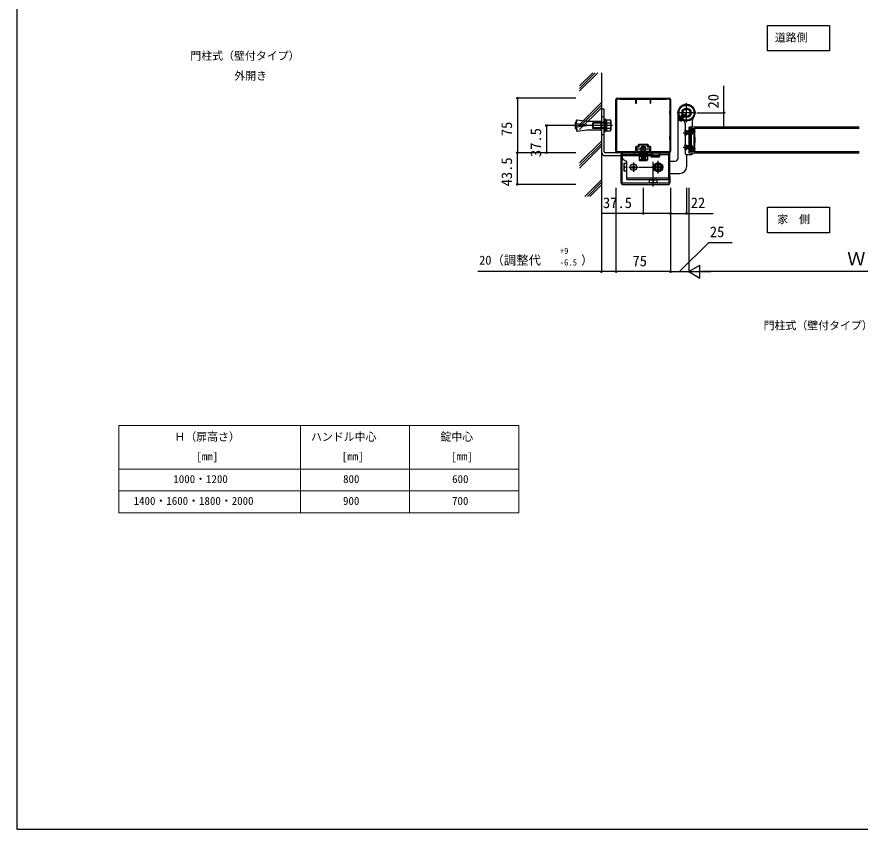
# Model space of a CAD drawing. Units: millimetres, scale not verified. Extents: x -875 to 875, y -1304 to 1298.
# Drawn here: x -875 to 284, y -1304 to -188 of the extents above; entities that cross this region are included whole.
import ezdxf
from ezdxf.enums import TextEntityAlignment as Align

# ---------------------------------------------------------------- set-up
doc = ezdxf.new("R2010")
doc.units = ezdxf.units.MM
doc.header["$LTSCALE"] = 6
doc.layers.add('0-1_TABLE1', color=7, linetype='Continuous', lineweight=18)
for name, color, linetype in [('0-2_USER1', 3, 'Continuous'), ('0-3_YKK_11', 7, 'Continuous'), ('0-4_YKK_11E', 7, 'Continuous'), ('0-6_YKK_13', 4, 'Continuous'), ('0-8_YKK_D', 6, 'Continuous'), ('0-9_YKK_ZWAK', 7, 'Continuous'), ('0-A_YSS_K', 3, 'Continuous')]:
    doc.layers.add(name, color=color, linetype=linetype)
doc.styles.add('ＭＳ ゴシック', font='')
doc.styles.get('ＭＳ ゴシック').set_extended_font_data('MS Gothic')

msp = doc.modelspace()

# ---------------------------------------------------------------- linework, layer by layer
at = {"layer": '0-1_TABLE1'}
for p, q in [((-735, -749.4), (-185, -749.4)), ((-735, -749.4), (-735, -869.4)), ((-485, -749.4), (-485, -869.4)), ((-335, -749.4), (-335, -869.4)), ((-185, -749.4), (-185, -869.4)), ((-735, -809.4), (-185, -809.4)), ((-735, -839.4), (-185, -839.4)), ((-735, -869.4), (-185, -869.4))]:
    msp.add_line(p, q, dxfattribs=at)
at = {"layer": '0-2_USER1'}
for points in [[(242.165, -199.4), (242.165, -234.4), (157.165, -234.4), (157.165, -199.4)], [(242.165, -449.4), (242.165, -484.4), (157.165, -484.4), (157.165, -449.4)]]:
    msp.add_lwpolyline(points, close=True, dxfattribs=at)
at = {"layer": '0-3_YKK_11'}
for p, q in [((-51.358, -372.4), (-51.358, -301.4)), ((-49.358, -299.4), (21.642, -299.4)), ((23.642, -301.4), (23.642, -372.4)), ((-24.458, -366.8), (-24.458, -372.1)), ((-7.758, -363.1), (-19.958, -363.1)), ((-3.258, -372.1), (-3.258, -366.8))]:
    msp.add_line(p, q, dxfattribs=at)
for points in [[(-49.258, -300.5), (-45.558, -300.5), (-45.358, -300.7), (-24.458, -300.7), (-24.458, -305.8)], [(-23.258, -305.8), (-23.258, -300.7), (-4.458, -300.7), (-4.458, -305.8)], [(-3.258, -305.8), (-3.258, -300.7), (17.642, -300.7), (17.842, -300.5), (21.542, -300.5)], [(-50.258, -372.3), (-50.258, -356.6), (-50.058, -356.4), (-50.058, -352.4), (-50.258, -352.2), (-50.258, -321.6), (-50.058, -321.4), (-50.058, -317.4), (-50.258, -317.2), (-50.258, -301.5)], [(22.542, -301.5), (22.542, -317.2), (22.342, -317.4), (22.342, -321.4), (22.542, -321.6)], [(22.542, -321.6), (22.542, -352.2), (22.342, -352.4), (22.342, -356.4), (22.542, -356.6), (22.542, -372.3)], [(21.642, -374.4), (-8.858, -374.4), (-8.858, -372.4), (-4.358, -372.4), (-4.358, -366.9), (-7.858, -366.9), (-7.858, -364.2), (-19.858, -364.2), (-19.858, -366.9), (-23.358, -366.9), (-23.358, -372.4), (-18.858, -372.4), (-18.858, -374.4), (-49.358, -374.4)], [(-20.958, -364.1), (-20.958, -365.8), (-23.458, -365.8)], [(-4.258, -365.8), (-6.758, -365.8), (-6.758, -364.1)], [(-25.458, -373.1), (-45.358, -373.1), (-45.558, -373.3), (-49.258, -373.3)], [(21.542, -373.3), (17.842, -373.3), (17.642, -373.1), (-2.258, -373.1)]]:
    msp.add_lwpolyline(points, dxfattribs=at)
for centre, radius, start, end in [((-49.358, -301.4), 2, 90.00001, 179.99999), ((-49.258, -301.5), 1, 90.00001, 179.99999), ((21.542, -301.5), 1, 0.00001, 89.99999), ((21.642, -301.4), 2, 0.00001, 89.99999), ((-23.858, -305.8), 0.6, 179.99999, 0.00001), ((-3.858, -305.8), 0.6, 179.99999, 0.00001), ((-23.458, -366.8), 1, 90.00001, 179.99999), ((-19.958, -364.1), 1, 90.00001, 179.99999), ((-7.758, -364.1), 1, 0.00001, 89.99999), ((-4.258, -366.8), 1, 0.00001, 89.99999), ((-49.358, -372.4), 2, 180.00001, 269.99999), ((-49.258, -372.3), 1, 180.00001, 269.99999), ((-25.458, -372.1), 1, 270.00001, 359.99999), ((-2.258, -372.1), 1, 180.00001, 269.99999), ((21.542, -372.3), 1, 270.00001, 359.99999), ((21.642, -372.4), 2, 270.00001, 359.99999)]:
    msp.add_arc(centre, radius, start, end, dxfattribs=at)
at = {"layer": '0-4_YKK_11E'}
for p, q in [((282.821, -339.4), (49.642, -339.4)), ((48.642, -369.7), (48.642, -373.4)), ((49.642, -374.4), (282.821, -374.4))]:
    msp.add_line(p, q, dxfattribs=at)
for points in [[(48.642, -340.4), (48.642, -344.1), (48.942, -344.4)], [(48.942, -344.4), (50.342, -344.4), (50.642, -344.1)], [(50.642, -344.1), (50.642, -341.2), (50.942, -340.9)], [(50.942, -340.9), (55.342, -340.9), (55.642, -341.2)], [(55.642, -341.2), (55.642, -356.442), (55.762, -356.625), (55.762, -357.175), (55.642, -357.358)], [(282.821, -373.2), (56.842, -373.2), (56.842, -369.4), (57.642, -369.4), (57.642, -368.4), (56.842, -368.4), (56.842, -361.286), (57.642, -359.9), (57.642, -353.9), (56.842, -352.514), (56.842, -345.4), (57.642, -345.4), (57.642, -344.4), (56.842, -344.4), (56.842, -340.6), (282.821, -340.6)], [(55.642, -357.358), (55.642, -372.6), (55.342, -372.9)], [(50.342, -369.4), (48.942, -369.4), (48.642, -369.7)], [(50.642, -372.6), (50.642, -369.7), (50.342, -369.4)], [(55.342, -372.9), (50.942, -372.9), (50.642, -372.6)]]:
    msp.add_lwpolyline(points, dxfattribs=at)
for centre, start, end in [((49.642, -340.4), 90, 180), ((49.642, -373.4), 180, 270)]:
    msp.add_arc(centre, 1, start, end, dxfattribs=at)
at = {"layer": '0-6_YKK_13'}
for p, q in [((45.642, -332.4), (45.642, -306.4)), ((-71.358, -314.4), (-71.358, -373.4)), ((-71.358, -324.4), (-67.358, -324.4)), ((58.642, -319.4), (32.642, -319.4)), ((34.093, -330.948), (44.147, -320.895)), ((34.142, -326.846), (34.142, -319.4)), ((34.142, -326.846), (34.142, -319.4)), ((36.927, -325.286), (40.338, -321.875)), ((40.803, -322.34), (37.323, -325.819)), ((42.702, -324.239), (39.222, -327.719)), ((40.338, -321.875), (43.167, -324.703)), ((-106.858, -332.9), (-106.358, -332.4)), ((-106.858, -340.9), (-106.858, -332.9)), ((-106.358, -341.4), (-106.358, -332.4)), ((-106.358, -332.4), (-105.988, -332.445)), ((-106.249, -334.592), (-105.649, -329.649)), ((-91.358, -336.4), (-106.249, -334.592)), ((-105.753, -334.652), (-105.092, -329.213)), ((-105.649, -329.649), (-105.092, -329.213)), ((-105.09, -329.192), (-91.026, -330.9)), ((-91.026, -330.9), (-71.858, -330.9)), ((-67.358, -333.58), (-83.238, -333.58)), ((-82.558, -332.9), (-82.558, -340.9)), ((-71.858, -342.9), (-71.858, -330.9)), ((-71.358, -331.4), (-71.858, -330.9)), ((-71.358, -331.4), (-71.358, -342.4)), ((-63.758, -329.65), (-65.758, -329.65)), ((-63.758, -333.147), (-58.839, -333.147)), ((-58.258, -330.4), (-58.839, -329.394)), ((-58.258, -330.4), (-58.258, -343.4)), ((34.142, -381.9), (34.142, -327.084)), ((34.142, -381.9), (34.142, -327.084)), ((37.323, -325.819), (36.56, -326.582)), ((39.222, -327.719), (38.459, -328.481)), ((43.167, -324.703), (39.755, -328.115)), ((43.642, -334.342), (43.642, -374.9)), ((53.642, -338.6), (53.642, -329.561)), ((-56.258, -336.9), (-108.666, -336.9)), ((-106.358, -341.4), (-106.858, -340.9)), ((-106.358, -341.4), (-105.988, -341.355)), ((-91.358, -337.4), (-106.249, -339.208)), ((-106.249, -339.208), (-105.649, -344.151)), ((-105.753, -339.148), (-105.092, -344.587)), ((-105.649, -344.151), (-105.092, -344.587)), ((-91.358, -336.4), (-91.358, -337.4)), ((-67.358, -340.22), (-83.238, -340.22)), ((-71.358, -342.4), (-71.858, -342.9)), ((-67.358, -336.9), (-71.358, -336.9)), ((-63.758, -340.653), (-58.839, -340.653)), ((-63.758, -344.406), (-58.839, -344.406)), ((-58.258, -343.4), (-58.839, -344.406)), ((41.178, -346.9), (54.806, -346.9)), ((43.642, -350.9), (43.642, -342.9)), ((43.642, -344.65), (45.877, -345.755)), ((46.192, -344.9), (44.192, -342.9)), ((45.877, -345.755), (46.486, -346.9)), ((45.877, -348.045), (46.486, -346.9)), ((48.642, -344.9), (46.192, -344.9)), ((46.192, -348.9), (46.192, -344.9)), ((48.642, -345.3), (46.192, -345.3)), ((48.642, -339.4), (48.642, -374.4)), ((48.642, -344.9), (50.642, -344.9)), ((48.642, -345.3), (50.642, -345.3)), ((48.942, -339.1), (53.142, -339.1)), ((52.642, -344.9), (50.642, -344.9)), ((52.642, -345.3), (50.642, -345.3)), ((52.642, -372.4), (52.642, -341.4)), ((52.642, -344.9), (53.642, -344.9)), ((52.642, -345.3), (53.642, -345.3)), ((53.856, -345.686), (52.642, -346.9)), ((53.642, -348.9), (53.642, -344.9)), ((54.442, -344.272), (54.442, -341.4)), ((-71.358, -349.4), (-67.358, -349.4)), ((43.642, -349.15), (45.877, -348.045)), ((46.192, -348.9), (44.192, -350.9)), ((48.642, -348.5), (46.192, -348.5)), ((48.642, -348.9), (46.192, -348.9)), ((48.642, -348.5), (50.642, -348.5)), ((48.642, -348.9), (50.642, -348.9)), ((52.642, -348.5), (50.642, -348.5)), ((52.642, -348.9), (50.642, -348.9)), ((52.642, -348.5), (53.642, -348.5)), ((52.642, -348.9), (53.642, -348.9)), ((-16.858, -366.7), (-10.858, -366.7)), ((-16.318, -375), (-16.318, -366.16)), ((-13.858, -385.212), (-13.858, -364.267)), ((-11.398, -375), (-11.398, -366.16)), ((41.178, -366.9), (54.806, -366.9)), ((43.642, -370.9), (43.642, -362.9)), ((43.642, -364.65), (45.877, -365.755)), ((43.642, -369.15), (45.877, -368.045)), ((46.192, -364.9), (44.192, -362.9)), ((46.192, -368.9), (44.192, -370.9)), ((45.877, -365.755), (46.486, -366.9)), ((45.877, -368.045), (46.486, -366.9)), ((48.642, -364.9), (46.192, -364.9)), ((46.192, -368.9), (46.192, -364.9)), ((48.642, -365.3), (46.192, -365.3)), ((48.642, -368.5), (46.192, -368.5)), ((48.642, -368.9), (46.192, -368.9)), ((48.642, -364.9), (50.642, -364.9)), ((48.642, -365.3), (50.642, -365.3)), ((48.642, -368.5), (50.642, -368.5)), ((48.642, -368.9), (50.642, -368.9)), ((52.642, -364.9), (50.642, -364.9)), ((52.642, -365.3), (50.642, -365.3)), ((52.642, -368.5), (50.642, -368.5)), ((52.642, -368.9), (50.642, -368.9)), ((52.642, -364.9), (53.642, -364.9)), ((52.642, -365.3), (53.642, -365.3)), ((53.856, -368.114), (52.642, -366.9)), ((52.642, -368.5), (53.642, -368.5)), ((52.642, -368.9), (53.642, -368.9)), ((53.642, -368.9), (53.642, -364.9)), ((54.442, -369.528), (54.442, -372.4)), ((-44.358, -374.4), (-42.858, -374.4)), ((-44.358, -415.9), (-44.358, -374.4)), ((-42.858, -415.9), (-42.858, -374.4)), ((-42.358, -381.781), (-42.358, -374.4)), ((-42.358, -376.9), (-3.358, -376.9)), ((-26.358, -374.4), (-26.358, -378.4)), ((-7.608, -376.9), (-20.108, -376.9)), ((-20.108, -378.5), (-20.108, -376.9)), ((-7.608, -378.5), (-20.108, -378.5)), ((-19.632, -381.2), (-19.632, -384.753)), ((-19.433, -378.5), (-19.433, -379.7)), ((-17.108, -374.4), (-17.108, -376.9)), ((-16.858, -375), (-10.858, -375)), ((-16.745, -379.7), (-16.745, -383.253)), ((-16.745, -381.2), (-16.745, -384.753)), ((-16.658, -375.94), (-16.318, -375)), ((-13.858, -374.4), (-13.858, -378.4)), ((-11.058, -375.94), (-11.398, -375)), ((-11.058, -375.94), (-10.858, -375)), ((-11.058, -376.9), (-11.058, -375.94)), ((-10.972, -379.7), (-10.972, -383.253)), ((-10.972, -381.2), (-10.972, -384.753)), ((-10.608, -374.4), (-10.608, -376.9)), ((-8.283, -378.5), (-8.283, -379.7)), ((-8.085, -379.7), (-8.085, -383.253)), ((-8.085, -381.2), (-8.085, -384.753)), ((-7.608, -378.5), (-7.608, -376.9)), ((-3.358, -374.4), (-3.358, -379.9)), ((-3.358, -377.4), (8.642, -377.4)), ((-3.358, -379.9), (8.642, -379.9)), ((-1.358, -374.4), (-1.358, -378.4)), ((8.642, -374.4), (8.642, -379.9)), ((8.642, -376.9), (20.642, -376.9)), ((21.142, -406.9), (21.142, -374.4)), ((22.642, -406.9), (22.642, -374.4)), ((45.642, -376.9), (52.642, -376.9)), ((46.142, -392.9), (46.142, -376.9)), ((46.142, -392.9), (46.142, -376.9)), ((48.942, -374.7), (53.142, -374.7)), ((50.642, -372.4), (54.442, -372.4)), ((53.642, -375.2), (53.642, -375.9)), ((-41.358, -383.513), (-37.358, -385.823)), ((-36.358, -411.4), (-36.358, -387.555)), ((-29.808, -394.89), (-29.808, -393.91)), ((-29.808, -393.91), (-28.828, -393.91)), ((-27.848, -391.95), (-26.868, -391.95)), ((-27.848, -391.95), (-27.848, -392.93)), ((-27.358, -387.9), (-27.358, -400.9)), ((-26.868, -391.95), (-26.868, -392.93)), ((-25.888, -393.91), (-24.908, -393.91)), ((-24.908, -394.89), (-24.908, -393.91)), ((-18.858, -383.7), (-19.632, -383.253)), ((-18.858, -385.2), (-19.632, -384.753)), ((-18.858, -383.7), (-8.858, -383.7)), ((-18.858, -385.2), (-8.858, -385.2)), ((-8.858, -383.7), (-8.085, -383.253)), ((-8.858, -385.2), (-8.085, -384.753)), ((-0.358, -420.7), (-0.358, -386.7)), ((3.492, -395), (3.492, -393.8)), ((3.492, -393.8), (4.729, -393.8)), ((3.542, -397.4), (3.542, -391.4)), ((6.042, -392.488), (6.042, -391.25)), ((6.042, -391.25), (7.242, -391.25)), ((6.642, -403.194), (6.642, -385.606)), ((7.242, -391.25), (7.242, -392.488)), ((8.554, -393.8), (9.792, -393.8)), ((9.742, -391.4), (9.742, -397.4)), ((9.792, -393.8), (9.792, -395)), ((11.642, -391.513), (11.642, -397.287)), ((20.642, -385.9), (30.142, -385.9)), ((20.642, -385.9), (30.142, -385.9)), ((-36.358, -394.4), (-39.925, -394.4)), ((-33.858, -394.4), (-20.858, -394.4)), ((-29.808, -394.89), (-28.828, -394.89)), ((-27.848, -395.87), (-27.848, -396.85)), ((-27.848, -396.85), (-26.868, -396.85)), ((-26.868, -395.87), (-26.868, -396.85)), ((-25.888, -394.89), (-24.908, -394.89)), ((-19.858, -394.4), (-0.152, -394.4)), ((0.848, -394.4), (12.436, -394.4)), ((6.642, -400.174), (1.642, -397.287)), ((4.729, -395), (3.492, -395)), ((6.042, -397.55), (6.042, -396.313)), ((7.242, -397.55), (6.042, -397.55)), ((11.642, -397.287), (6.642, -400.174)), ((7.242, -396.313), (7.242, -397.55)), ((9.792, -395), (8.554, -395)), ((20.642, -402.9), (36.142, -402.9)), ((20.642, -402.9), (36.142, -402.9)), ((20.642, -416.4), (-42.358, -416.4)), ((-36.358, -408.9), (20.642, -408.9)), ((-36.358, -411.4), (20.642, -411.4)), ((-4.358, -408.9), (-4.358, -411.4)), ((-4.258, -411.7), (-4.258, -411.4)), ((-0.358, -411.7), (-0.358, -415.267)), ((3.542, -411.7), (3.542, -411.4)), ((3.642, -408.9), (3.642, -411.4)), ((21.142, -406.9), (22.642, -406.9)), ((21.142, -406.9), (21.142, -415.9)), ((22.642, -406.9), (22.642, -415.9)), ((-42.358, -417.9), (20.642, -417.9))]:
    msp.add_line(p, q, dxfattribs=at)
for points in [[(-67.358, -373.4), (-67.358, -314.4), (-71.358, -314.4)], [(-67.358, -332.9), (-82.558, -332.9), (-83.758, -334.1), (-83.758, -339.7)], [(-65.758, -344.15), (-63.758, -344.15), (-63.758, -329.65)], [(-63.758, -344.406), (-63.758, -329.394), (-58.839, -329.394)], [(36.096, -326.118), (35.035, -325.057), (34.307, -326.318)], [(34.362, -327.71), (36.411, -327.004), (37.657, -327.385)], [(39.755, -328.115), (38.924, -328.946), (36.096, -326.118), (36.927, -325.286)], [(37.332, -330.679), (38.038, -328.63), (37.657, -327.385)], [(38.924, -328.946), (39.985, -330.007), (38.724, -330.735)], [(-105.09, -344.608), (-91.026, -342.9), (-71.858, -342.9)], [(-67.358, -340.9), (-82.558, -340.9), (-83.758, -339.7)], [(43.642, -342.9), (44.192, -342.9), (44.192, -350.9), (43.642, -350.9)], [(54.442, -341.4), (50.642, -341.4), (50.642, -372.4)], [(-16.858, -375), (-16.858, -366.7), (-15.858, -365.7), (-11.858, -365.7)], [(-10.858, -375), (-10.858, -366.7), (-11.858, -365.7)], [(43.642, -362.9), (44.192, -362.9), (44.192, -370.9), (43.642, -370.9)], [(-66.358, -378.4), (8.642, -378.4), (8.642, -374.4), (-66.358, -374.4)], [(-42.358, -381.781), (-42.358, -374.4), (20.642, -374.4), (20.642, -411.4)], [(-8.085, -379.7), (-19.632, -379.7), (-19.632, -383.253)], [(-16.907, -383.7), (-15.758, -381.345), (-13.858, -380.334)], [(-16.907, -385.2), (-15.758, -382.845), (-13.858, -381.834)], [(-16.658, -376.9), (-16.658, -375.94), (-16.858, -375)], [(-10.81, -383.7), (-11.958, -381.345), (-13.858, -380.334)], [(-10.81, -385.2), (-11.958, -382.845), (-13.858, -381.834)], [(1.642, -397.287), (1.642, -391.513), (6.642, -388.626), (11.642, -391.513)]]:
    msp.add_lwpolyline(points, dxfattribs=at)
for points in [[(-67.358, -328.4), (-67.358, -345.4), (-65.758, -345.4), (-65.758, -328.4)], [(-4.858, -372.4), (-4.858, -369.5), (-22.858, -369.5), (-22.858, -372.4)], [(-36.358, -399.4), (-36.358, -389.4), (-40.358, -389.4), (-40.358, -399.4)], [(-5.358, -411.7), (4.642, -411.7), (4.642, -415.7), (-5.358, -415.7)]]:
    msp.add_lwpolyline(points, close=True, dxfattribs=at)
for centre, radius in [((45.642, -319.4), 11.5), ((45.642, -319.4), 10.345), ((45.642, -319.4), 6.5), ((45.642, -319.4), 6.35), ((45.642, -319.4), 6.35), ((45.642, -319.4), 5), ((45.642, -319.4), 5), ((-27.358, -394.4), 4.5), ((6.642, -394.4), 6.25), ((6.642, -394.4), 5), ((6.642, -394.4), 4.3)]:
    msp.add_circle(centre, radius, dxfattribs=at)
for centre, radius, start, end in [((45.642, -319.4), 11.5, 321.98772, 244.89722), ((-61.581, -331.271), 3.323, 325.61575, 34.38425), ((-70.678, -336.9), 12.419, 342.41205, 17.58795), ((35.433, -326.968), 1.3, 150, 210.9647), ((42.035, -323.006), 9, 210.9647, 239.0353), ((38.074, -329.609), 1.3, 239.0353, 300), ((38.642, -334.342), 5, 0.00002, 64.89722), ((58.642, -329.561), 5, 141.98772, 180), ((-61.581, -342.529), 3.323, 325.61575, 34.38425), ((48.942, -339.4), 0.3, 90, 180), ((53.142, -338.6), 0.5, 270, 0), ((52.442, -344.272), 2, 315, 0), ((52.442, -369.528), 2, 0, 45), ((-66.358, -373.4), 5, 180, 270), ((-66.358, -373.4), 1, 180, 270), ((-40.358, -381.781), 2, 180, 240), ((30.142, -381.9), 4, 270, 0), ((30.142, -381.9), 4, 270, 0), ((45.642, -374.9), 2, 180, 270), ((48.942, -374.4), 0.3, 180, 270), ((52.642, -375.9), 1, 270, 0), ((53.142, -375.2), 0.5, 0, 90), ((-32.925, -391.9), 7.433, 160.34714, 199.65286), ((-38.358, -387.555), 2, 0, 60), ((-28.828, -392.93), 0.98, 270, 0), ((-25.888, -392.93), 0.98, 180, 270), ((-18.189, -381.144), 2.556, 235.61575, 304.38425), ((-18.189, -382.644), 2.556, 235.61575, 304.38425), ((-13.858, -374.147), 9.553, 252.41205, 287.58795), ((-13.858, -375.647), 9.553, 252.41205, 287.58795), ((-9.528, -381.144), 2.556, 235.61575, 304.38425), ((-9.528, -382.644), 2.556, 235.61575, 304.38425), ((6.642, -391.4), 3.1, 0, 180), ((4.729, -392.488), 1.312, 270, 0), ((8.554, -392.488), 1.312, 180, 270), ((36.142, -392.9), 10, 270, 0), ((36.142, -392.9), 10, 270, 0), ((-32.925, -396.9), 7.433, 160.34714, 199.65286), ((-28.828, -395.87), 0.98, 0, 90), ((-25.888, -395.87), 0.98, 90, 180), ((6.642, -397.4), 3.1, 180, 0), ((4.729, -396.313), 1.312, 0, 90), ((8.554, -396.313), 1.312, 90, 180), ((-42.358, -415.9), 2, 180, 270), ((-42.358, -415.9), 0.5, 180, 270), ((-2.858, -408.267), 7.433, 250.34714, 289.65286), ((2.142, -408.267), 7.433, 250.34714, 289.65286), ((20.642, -415.9), 2, 270, 0), ((20.642, -415.9), 0.5, 270, 0)]:
    msp.add_arc(centre, radius, start, end, dxfattribs=at)
at = {"layer": '0-8_YKK_D'}
for p, q in [((-106.358, -299.4), (-187.858, -299.4)), ((-186.858, -299.4), (-186.858, -374.4)), ((59.642, -319.4), (98.142, -319.4)), ((-106.358, -336.9), (-147.858, -336.9)), ((-146.858, -336.9), (-146.858, -374.4)), ((-106.358, -374.4), (-187.858, -374.4)), ((-106.358, -374.4), (-187.858, -374.4)), ((-186.858, -417.9), (-186.858, -374.4)), ((-106.358, -374.4), (-147.858, -374.4)), ((-106.358, -417.9), (-187.858, -417.9)), ((-71.358, -422.9), (-71.358, -538.9)), ((-51.358, -422.9), (-51.358, -538.9)), ((-51.358, -422.9), (-51.358, -538.9)), ((-13.858, -422.9), (-13.858, -458.9)), ((23.642, -422.9), (23.642, -458.9)), ((23.642, -422.9), (23.642, -538.9)), ((23.642, -422.9), (23.642, -458.9)), ((23.642, -422.9), (23.642, -538.9)), ((45.642, -422.9), (45.642, -458.9)), ((48.642, -422.9), (48.642, -538.9)), ((48.642, -422.9), (48.642, -538.9)), ((48.642, -537.9), (63.797, -529.15)), ((63.797, -546.65), (63.797, -529.15)), ((23.642, -537.9), (-51.358, -537.9)), ((23.642, -537.9), (48.642, -537.9)), ((48.642, -537.9), (63.797, -546.65)), ((48.642, -537.9), (78.953, -537.9)), ((502.5, -537.9), (66.142, -537.9))]:
    msp.add_line(p, q, dxfattribs=at)
for points in [[(97.142, -339.4), (97.142, -319.4), (97.142, -282.509)], [(23.642, -457.9), (-13.858, -457.9), (-70.749, -457.9)], [(23.642, -457.9), (45.642, -457.9), (82.078, -457.9)], [(36.142, -537.9), (76.171, -497.9), (108.307, -497.9)], [(-51.358, -537.9), (-71.358, -537.9), (-241.168, -537.9)]]:
    msp.add_lwpolyline(points, dxfattribs=at)
for centre in [(-186.858, -299.4), (97.142, -319.4), (-146.858, -336.9), (97.142, -339.4), (-186.858, -374.4), (-186.858, -374.4), (-146.858, -374.4), (-186.858, -417.9), (-13.858, -457.9), (23.642, -457.9), (23.642, -457.9), (45.642, -457.9), (-71.358, -537.9), (-51.358, -537.9), (-51.358, -537.9), (23.642, -537.9), (23.642, -537.9)]:
    msp.add_circle(centre, 1.075, dxfattribs=at)
at = {"layer": '0-9_YKK_ZWAK'}
msp.add_line((-875, 1245.6), (-875, -1304.4), dxfattribs=at)
msp.add_lwpolyline([(-875, -1304.4), (875, -1304.4), (875, 1245.6)], dxfattribs=at)
at = {"layer": '0-A_YSS_K'}
for p, q in [((-101.358, -282.4), (-83.358, -264.4)), ((-101.358, -285.936), (-79.823, -264.4)), ((-101.358, -289.471), (-76.287, -264.4)), ((-71.358, -264.4), (-71.358, -434.4)), ((-101.358, -335.433), (-71.358, -305.433)), ((-101.358, -338.969), (-71.358, -308.969)), ((-101.358, -342.504), (-71.358, -312.504)), ((-101.358, -388.466), (-71.358, -358.466)), ((-101.358, -392.002), (-71.358, -362.002)), ((-101.358, -395.537), (-71.358, -365.537)), ((-94.259, -434.4), (-71.358, -411.499)), ((-90.724, -434.4), (-71.358, -415.035)), ((-87.188, -434.4), (-71.358, -418.57))]:
    msp.add_line(p, q, dxfattribs=at)

# ---------------------------------------------------------------- texts
at = {"layer": '0-1_TABLE1', "style": 'ＭＳ ゴシック'}
for s, p in [('Ｈ（扉高さ）', (-658.452, -773.803)), ('ハンドル中心', (-470.639, -773.803)), ('錠中心', (-292.685, -773.803)), ('[㎜]', (-628.196, -800.849)), ('[㎜]', (-428.196, -800.849)), ('[㎜]', (-278.196, -800.849)), ('1000・1200', (-659.858, -831.9)), ('800', (-426.491, -831.9)), ('600', (-276.577, -831.9)), ('1400・1600・1800・2000', (-714.403, -861.9)), ('900', (-426.577, -861.9)), ('700', (-276.705, -861.9))]:
    msp.add_text(s, height=11, dxfattribs=at).set_placement(p, align=Align.BOTTOM_LEFT)
at = {"layer": '0-2_USER1', "style": 'ＭＳ ゴシック'}
for s, p in [('道路側', (166.981, -224.869)), ('門柱式（壁付タイプ）', (-636.491, -250.016)), ('外開き', (-576.023, -277.488)), ('家\u3000側', (170.347, -474.698)), ('門柱式（壁付タイプ） ：外開き', (151.579, -620.71))]:
    msp.add_text(s, height=11, dxfattribs=at).set_placement(p, align=Align.BOTTOM_LEFT)
at = {"layer": '0-8_YKK_D', "style": 'ＭＳ ゴシック'}
for s, p in [('20', (94.142, -313.577)), ('75', (-189.858, -351.673)), ('37.5', (-149.858, -380.423)), ('43.5', (-189.858, -420.695))]:
    msp.add_text(s, height=14.66, rotation=90, dxfattribs=at).set_placement(p, align=Align.BOTTOM_LEFT)
for s, height, p in [('37.5', 14.66, (-69.227, -454.9)), ('22', 14.66, (51.464, -454.9)), ('25', 14.66, (77.693, -494.9)), ('+9', 8.724, (-128.625, -516.3)), ('20（調整代', 12.46, (-239.424, -532.099)), ('-6.5', 8.724, (-128.625, -532.099)), ('）', 12.46, (-99.415, -532.099)), ('75', 14.66, (-28.631, -534.9)), ('Ｗ', 18.33, (266.565, -534.9))]:
    msp.add_text(s, height=height, dxfattribs=at).set_placement(p, align=Align.BOTTOM_LEFT)

doc.saveas('drawing.dxf')
